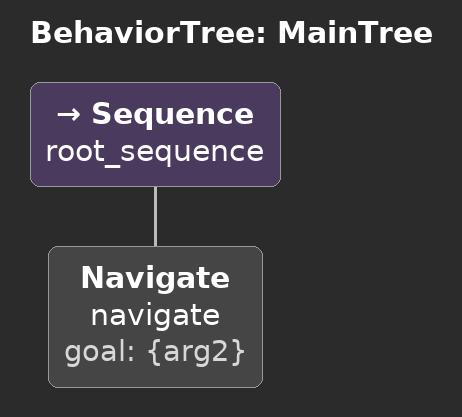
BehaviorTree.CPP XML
<root BTCPP_format="4" main_tree_to_execute = "MainTree">
    <BehaviorTree ID="MainTree">
        <Sequence name="root_sequence">
            <Navigate name="navigate" goal="{arg2}"/>
        </Sequence>
    </BehaviorTree>
</root>
